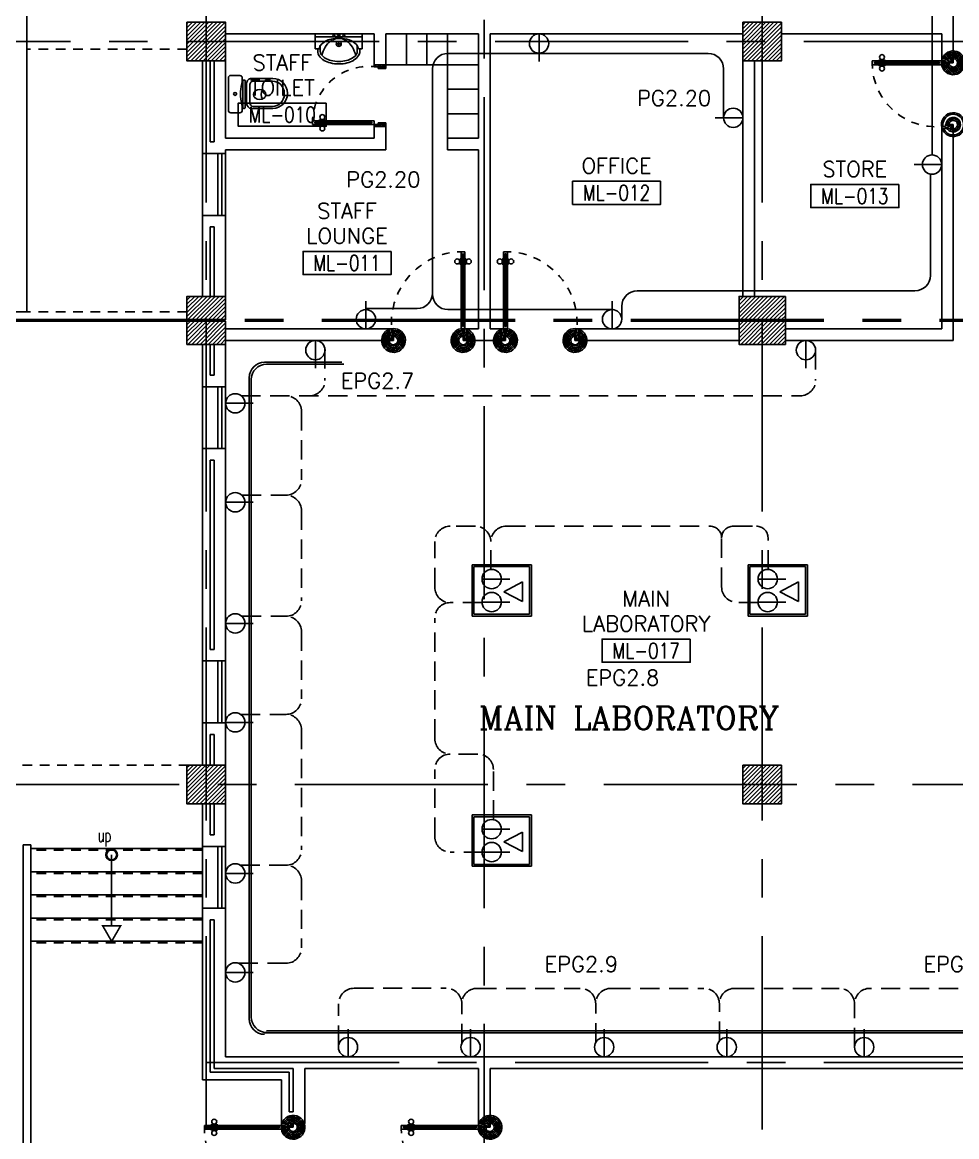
# Model space of a CAD drawing. Extents: x -0.4 to 91.7, y -13.2 to 78.1.
# Drawn here: x 8.82 to 20.92, y 22.79 to 37.22 of the extents above; entities that cross this region are included whole.
import ezdxf
from ezdxf.enums import TextEntityAlignment as Align

# ---------------------------------------------------------------- set-up
doc = ezdxf.new("R2010")
doc.units = 0
doc.header["$MEASUREMENT"] = 0
doc.header["$PDMODE"] = 3
doc.header["$PDSIZE"] = 0.1
for name, pattern in [('CENTERX2', [4, 2.5, -0.5, 0.5, -0.5]), ('HIDDEN', [0.375, 0.25, -0.125]), ('HIDDEN2', [0.1875, 0.125, -0.0625])]:
    doc.linetypes.add(name, pattern=pattern)
doc.layers.get('0').update_dxf_attribs({"color": 11, "linetype": 'CONTINUOUS'})
doc.layers.get('DEFPOINTS').update_dxf_attribs({"color": 11, "linetype": 'CONTINUOUS'})
for name, color, linetype in [('AX-DIM', 11, 'CONTINUOUS'), ('AXES', 11, 'CENTERX2'), ('CANOPY-LN', 11, 'CONTINUOUS'), ('COL', 11, 'CONTINUOUS'), ('DOOR', 11, 'CONTINUOUS'), ('E-CLINE', 4, 'CONTINUOUS'), ('E-HLINE', 4, 'HIDDEN'), ('E-SOCKETS', 4, 'CONTINUOUS'), ('Handrail', 11, 'CONTINUOUS'), ('HAT', 11, 'CONTINUOUS'), ('HIDDEN', 11, 'HIDDEN2'), ('INSUL', 11, 'CONTINUOUS'), ('Locker', 11, 'CONTINUOUS'), ('RM-BOX', 11, 'CONTINUOUS'), ('RM-NAME', 11, 'CONTINUOUS'), ('RM-NO', 11, 'CONTINUOUS'), ('STR', 11, 'CONTINUOUS'), ('SUNI-FUR', 11, 'CONTINUOUS'), ('WALL', 11, 'CONTINUOUS'), ('WIN', 11, 'CONTINUOUS')]:
    doc.layers.add(name, color=color, linetype=linetype)
doc.styles.add('ROMANC', font='romanc', dxfattribs={"height": 0.1})
doc.styles.add('ROMANS', font='ROMANS.shx', dxfattribs={"width": 0.6})
doc.dimstyles.new('STANDARD in', dxfattribs={"dimtxt": 0.2, "dimasz": 0.1, "dimexe": 0.07, "dimexo": 0.05, "dimgap": 0.1, "dimtad": 1, "dimdec": 0, "dimlfac": 1000, "dimzin": 0, "dimdsep": 46, "dimtxsty": 'ROMANS', "dimblk": 'ARCHTICK', "dimcen": 0.05, "dimdle": 0.05, "dimclrd": 7, "dimclre": 7, "dimclrt": 2, "dimadec": 0, "dimazin": 0, "dimtfac": 1, "dimtdec": 0, "dimtmove": 2, "dimatfit": 3, "dimldrblk": 'ARCHTICK', "dimfxl": 0, "dimtolj": 1, "dimtzin": 0, "dimarcsym": 0})
pattern_1 = [(45, (-340.143787, -5.161), (-0.0265165043, 0.0265165043), [])]

# ---------------------------------------------------------------- blocks, each defined once
blk = doc.blocks.new('RM1')
at = {"layer": 'RM-BOX'}
blk.add_lwpolyline([(570, -200), (-570, -200), (-570, -500), (570, -500)], close=True, dxfattribs=at)
at = {"layer": 'RM-NAME', "style": 'ROMANS'}
for tag, p in [('ROOMNAME1', (0, 324)), ('ROOMNAME2', (0, 0))]:
    blk.add_attdef(tag, text='', height=200, dxfattribs=at).set_placement(p, align=Align.MIDDLE)
at = {"layer": 'RM-NO', "style": 'ROMANS', "width": 0.8}
blk.add_attdef('ROOMNO', text='', height=200, dxfattribs=at).set_placement((0, -350), align=Align.MIDDLE)
blk = doc.blocks.new('_ARCHTICK')
at = {"color": 0, "linetype": 'ByBlock', "const_width": 0.15}
blk.add_lwpolyline([(-0.5, -0.5), (0.5, 0.5)], dxfattribs=at)
blk = doc.blocks.new('*D167')
at = {"layer": 'AX-DIM', "color": 7, "lineweight": -2}
for p, q in [((10.901, 64.82), (0.98, 64.82)), ((1.05, 5.45), (1.05, 64.87)), ((10.901, 5.5), (0.98, 5.5))]:
    blk.add_line(p, q, dxfattribs=at)
at = {"layer": 'DEFPOINTS', "color": 0}
for p in [(1.05, 64.82), (10.951, 64.82), (10.951, 5.5)]:
    blk.add_point(p, dxfattribs=at)
at = {"layer": 'AX-DIM', "color": 7, "lineweight": -2, "xscale": 0.1, "yscale": 0.1, "zscale": 0.1}
for p, rotation in [((1.05, 64.82), 90), ((1.05, 5.5), 270)]:
    blk.add_blockref('_ARCHTICK', p, dxfattribs=dict(at, rotation=rotation))
at = {"layer": 'AX-DIM', "color": 2, "insert": (0.85, 35.16), "char_height": 0.2, "attachment_point": 5, "rotation": 90, "style": 'ROMANS'}
blk.add_mtext('\\A1;59320', dxfattribs=at)
blk = doc.blocks.new('A$C010A25D0')
at = {"layer": 'DOOR', "color": 0, "linetype": 'ByBlock'}
for p, q in [((0, 2031), (0, 1981)), ((0, 1981), (0, 2031)), ((50, 2031), (0, 2031)), ((50, 2031), (50, 2014)), ((83, 2031), (83, 2038)), ((173, 2038), (83, 2038)), ((95, 2038), (95, 2047)), ((95, 2047), (160, 2047)), ((95, 2038), (160, 2038)), ((160, 2038), (160, 2047)), ((173, 2031), (173, 2038)), ((950, 2014), (950, 2031)), ((950, 2031), (1000, 2031)), ((1000, 2056), (1000, 2031)), ((1000, 2056), (1150, 2056)), ((1000, 1981), (1000, 2031)), ((1000, 2031), (1050, 2031)), ((1050, 2031), (1050, 2006)), ((1150, 2006), (1150, 2056)), ((50, 1981), (0, 1981)), ((30, 2014), (30, 1998)), ((50, 2014), (30, 2014)), ((50, 1998), (30, 1998)), ((50, 1998), (50, 1981)), ((83, 1981), (83, 1974)), ((173, 1974), (83, 1974)), ((95, 1974), (95, 1965)), ((95, 1974), (160, 1974)), ((95, 1965), (160, 1965)), ((160, 1974), (160, 1965)), ((173, 1981), (173, 1974)), ((970, 2014), (950, 2014)), ((950, 1981), (950, 1998)), ((950, 1998), (970, 1998)), ((1000, 1981), (950, 1981)), ((970, 1998), (970, 2014)), ((1050, 2006), (1150, 2006)), ((95, 147), (160, 147)), ((95, 138), (95, 147)), ((160, 138), (160, 147)), ((50, 131), (0, 131)), ((0, 131), (0, 81)), ((0, 81), (0, 131)), ((50, 81), (0, 81)), ((50, 114), (30, 114)), ((30, 98), (30, 114)), ((50, 98), (30, 98)), ((50, 114), (50, 131)), ((50, 81), (50, 98)), ((173, 138), (83, 138)), ((83, 131), (83, 138)), ((83, 81), (83, 74)), ((173, 74), (83, 74)), ((95, 138), (160, 138)), ((95, 74), (160, 74)), ((95, 74), (95, 65)), ((95, 65), (160, 65)), ((160, 74), (160, 65)), ((173, 131), (173, 138)), ((173, 81), (173, 74)), ((1000, 131), (950, 131)), ((950, 131), (950, 114)), ((950, 114), (970, 114)), ((970, 98), (950, 98)), ((950, 98), (950, 81)), ((950, 81), (1000, 81)), ((970, 114), (970, 98)), ((1000, 131), (1000, 81)), ((1000, 56), (1000, 81)), ((1000, 81), (1050, 81)), ((1000, 56), (1150, 56)), ((1050, 81), (1050, 106)), ((1050, 106), (1150, 106)), ((1150, 106), (1150, 56))]:
    blk.add_line(p, q, dxfattribs=at)
at = {"layer": 'DOOR', "linetype": 'ByBlock'}
for p, q in [((950, 2031), (50, 2031)), ((950, 2014), (50, 2014)), ((950, 1998), (50, 1998)), ((50, 1981), (950, 1981)), ((50, 131), (950, 131)), ((950, 114), (50, 114)), ((950, 98), (50, 98)), ((950, 81), (50, 81)), ((1150, 56), (1000, 56))]:
    blk.add_line(p, q, dxfattribs=at)
at = {"layer": 'DOOR', "color": 9, "linetype": 'ByBlock'}
for p, q in [((1150, 2006), (1037, 2056)), ((1150, 2006), (1110, 2056)), ((1150, 2006), (1050, 2019)), ((1150, 106), (1037, 56)), ((1150, 106), (1050, 93)), ((1150, 106), (1110, 56))]:
    blk.add_line(p, q, dxfattribs=at)
at = {"layer": 'DOOR', "color": 0, "linetype": 'ByBlock'}
for centre in [(128, 2079), (128, 1932), (128, 179), (128, 32)]:
    blk.add_circle(centre, 32.4, dxfattribs=at)
at = {"layer": 'DOOR', "linetype": 'HIDDEN', "ltscale": 0.5}
for centre, start, end in [((951, 2006), 178.494, 272.9568), ((951, 106), 87.0432, 181.506)]:
    blk.add_arc(centre, 951, start, end, dxfattribs=at)
at = {"layer": 'DOOR', "color": 9, "linetype": 'ByBlock'}
for centre, radius, start, end in [((1150, 2006), 154, 161.1053, 166.2858), ((1150, 2006), 134, 158.1598, 169.28), ((1150, 2006), 114, 154.0838, 167.3774), ((1150, 2006), 94.4, 148.0182, 180), ((1150, 2006), 74.4, 137.7764, 180), ((1150, 2006), 54.4, 113.2074, 180), ((1150, 2006), 34.4, 90, 180), ((1150, 2006), 14.4, 90, 180), ((1150, 106), 154, 193.7142, 198.8947), ((1150, 106), 134, 190.72, 201.8402), ((1150, 106), 114, 192.6226, 205.9162), ((1150, 106), 94.4, 180, 211.9818), ((1150, 106), 74.4, 180, 222.2236), ((1150, 106), 54.4, 180, 246.7926), ((1150, 106), 34.4, 180, 270), ((1150, 106), 14.4, 180, 270)]:
    blk.add_arc(centre, radius, start, end, dxfattribs=at)
at = {"layer": 'WALL'}
blk.add_line((1000, 56), (1150, 56), dxfattribs=at)
blk = doc.blocks.new('A$C24ED45A6')
at = {"layer": 'DOOR', "color": 0, "linetype": 'ByBlock'}
for p, q in [((909, 1055), (909, 990)), ((918, 1055), (909, 1055)), ((918, 978), (918, 1068)), ((925, 1068), (918, 1068)), ((918, 1055), (918, 990)), ((925, 1100), (925, 1150)), ((925, 1150), (975, 1150)), ((975, 1150), (925, 1150)), ((942, 1100), (925, 1100)), ((942, 1100), (942, 1120)), ((958, 1120), (942, 1120)), ((958, 1100), (958, 1120)), ((975, 1100), (958, 1100)), ((975, 1100), (975, 1150)), ((975, 1068), (982, 1068)), ((982, 978), (982, 1068)), ((982, 1055), (982, 990)), ((982, 1055), (991, 1055)), ((991, 1055), (991, 990)), ((918, 990), (909, 990)), ((925, 978), (918, 978)), ((975, 978), (982, 978)), ((982, 990), (991, 990)), ((0, 0), (0, 150)), ((0, 150), (25, 150)), ((25, 150), (25, 100)), ((925, 150), (925, 200)), ((925, 200), (942, 200)), ((925, 150), (975, 150)), ((942, 200), (942, 180)), ((942, 180), (958, 180)), ((958, 180), (958, 200)), ((958, 200), (975, 200)), ((975, 200), (975, 150)), ((1000, 150), (975, 150)), ((975, 150), (975, 100)), ((1000, 150), (1000, 0)), ((50, 0), (0, 0)), ((25, 100), (50, 100)), ((50, 100), (50, 0)), ((975, 100), (950, 100)), ((950, 100), (950, 0)), ((950, 0), (1000, 0))]:
    blk.add_line(p, q, dxfattribs=at)
at = {"layer": 'DOOR', "linetype": 'ByBlock'}
for p, q in [((925, 1100), (925, 200)), ((942, 200), (942, 1100)), ((958, 200), (958, 1100)), ((975, 200), (975, 1100))]:
    blk.add_line(p, q, dxfattribs=at)
at = {"layer": 'DOOR', "color": 9, "linetype": 'ByBlock'}
for p, q in [((50, 0), (0, 114)), ((50, 0), (0, 40)), ((50, 0), (37, 100)), ((950, 0), (1000, 114)), ((950, 0), (963, 100)), ((950, 0), (1000, 40))]:
    blk.add_line(p, q, dxfattribs=at)
at = {"layer": 'DOOR', "color": 0, "linetype": 'ByBlock'}
for centre in [(876, 1023), (1024, 1023)]:
    blk.add_circle(centre, 32.4, dxfattribs=at)
at = {"layer": 'DOOR', "linetype": 'HIDDEN', "ltscale": 0.5}
blk.add_arc((950, 222), 928, 88.456, 184.4816, dxfattribs=at)
at = {"layer": 'DOOR', "color": 9, "linetype": 'ByBlock'}
for centre, radius, start, end in [((50, 0), 154, 103.7142, 108.8947), ((950, 0), 154, 71.1053, 76.2858), ((50, 0), 134, 100.72, 111.8402), ((50, 0), 114, 102.6226, 115.9162), ((50, 0), 94.4, 90, 121.9818), ((50, 0), 74.4, 90, 132.2236), ((50, 0), 54.4, 90, 156.7926), ((50, 0), 34.4, 90, 180), ((50, 0), 14.4, 90, 180), ((950, 0), 94.4, 58.0182, 90), ((950, 0), 74.4, 47.7764, 90), ((950, 0), 54.4, 23.2074, 90), ((950, 0), 34.4, 0, 90), ((950, 0), 14.4, 0, 90), ((950, 0), 134, 68.1598, 79.28), ((950, 0), 114, 64.0838, 77.3774)]:
    blk.add_arc(centre, radius, start, end, dxfattribs=at)
at = {"layer": 'WALL'}
blk.add_line((1000, 0), (1000, 150), dxfattribs=at)
blk = doc.blocks.new('*X97')
at = {"color": 0}
for p, q in [((24139, 32306), (24594, 32761)), ((24139, 32359), (24541, 32761)), ((24139, 32412), (24488, 32761)), ((24139, 32465), (24435, 32761)), ((24139, 32518), (24382, 32761)), ((24139, 32571), (24329, 32761)), ((24139, 32625), (24276, 32761)), ((24139, 32678), (24223, 32761)), ((24139, 32731), (24170, 32761)), ((24147, 32261), (24639, 32753)), ((24200, 32261), (24639, 32700)), ((24253, 32261), (24639, 32647)), ((24306, 32261), (24639, 32594)), ((24359, 32261), (24639, 32541)), ((24412, 32261), (24639, 32488)), ((24465, 32261), (24639, 32435)), ((24518, 32261), (24639, 32382)), ((24571, 32261), (24639, 32329)), ((24624, 32261), (24639, 32276))]:
    blk.add_line(p, q, dxfattribs=at)
blk = doc.blocks.new('COL50')
at = {"layer": 'COL'}
blk.add_lwpolyline([(-250, 250), (-250, -250), (250, -250), (250, 250)], close=True, dxfattribs=at)
blk = doc.blocks.new('*X93')
at = {"color": 0}
for p, q in [((31339, 32294), (31806, 32761)), ((31339, 32347), (31753, 32761)), ((31339, 32400), (31700, 32761)), ((31339, 32453), (31647, 32761)), ((31339, 32506), (31594, 32761)), ((31339, 32559), (31541, 32761)), ((31339, 32612), (31488, 32761)), ((31339, 32665), (31435, 32761)), ((31339, 32718), (31382, 32761)), ((31359, 32261), (31839, 32741)), ((31412, 32261), (31839, 32688)), ((31466, 32261), (31839, 32635)), ((31519, 32261), (31839, 32582)), ((31572, 32261), (31839, 32529)), ((31625, 32261), (31839, 32476)), ((31678, 32261), (31839, 32423)), ((31731, 32261), (31839, 32370)), ((31784, 32261), (31839, 32317)), ((31837, 32261), (31839, 32263))]:
    blk.add_line(p, q, dxfattribs=at)
blk = doc.blocks.new('*X99')
at = {"color": 0}
for p, q in [((24139, 41905), (24635, 42401)), ((24139, 41958), (24582, 42401)), ((24139, 42011), (24529, 42401)), ((24139, 42064), (24476, 42401)), ((24139, 42117), (24423, 42401)), ((24139, 42170), (24370, 42401)), ((24139, 42223), (24317, 42401)), ((24139, 42277), (24264, 42401)), ((24139, 42330), (24211, 42401)), ((24139, 42383), (24158, 42401)), ((24188, 41901), (24639, 42352)), ((24241, 41901), (24639, 42299)), ((24294, 41901), (24639, 42246)), ((24347, 41901), (24639, 42193)), ((24400, 41901), (24639, 42140)), ((24453, 41901), (24639, 42087)), ((24506, 41901), (24639, 42034)), ((24559, 41901), (24639, 41981)), ((24612, 41901), (24639, 41928))]:
    blk.add_line(p, q, dxfattribs=at)
blk = doc.blocks.new('*X98')
at = {"color": 0}
for p, q in [((31339, 41946), (31794, 42401)), ((31339, 41999), (31741, 42401)), ((31339, 42052), (31688, 42401)), ((31339, 42105), (31635, 42401)), ((31339, 42158), (31582, 42401)), ((31339, 42211), (31529, 42401)), ((31339, 42264), (31476, 42401)), ((31339, 42317), (31423, 42401)), ((31339, 42370), (31370, 42401)), ((31347, 41901), (31839, 42393)), ((31400, 41901), (31839, 42340)), ((31453, 41901), (31839, 42287)), ((31507, 41901), (31839, 42234)), ((31560, 41901), (31839, 42181)), ((31613, 41901), (31839, 42128)), ((31666, 41901), (31839, 42075)), ((31719, 41901), (31839, 42022)), ((31772, 41901), (31839, 41969)), ((31825, 41901), (31839, 41915))]:
    blk.add_line(p, q, dxfattribs=at)
blk = doc.blocks.new('DOOR90')
at = {"layer": 'DOOR', "color": 7, "linetype": 'ByBlock'}
for p, q in [((-150, 0), (0, 0)), ((-150, 0), (-150, -25)), ((0, -50), (-114, 0)), ((0, -50), (-40, 0)), ((0, -50), (0, 0)), ((-1000, -25), (-1050, -25)), ((-1050, -75), (-1050, -25)), ((-1050, -25), (-1050, -75)), ((-1000, -75), (-1050, -75)), ((-1000, -42), (-1020, -42)), ((-1020, -42), (-1020, -58)), ((-1000, -58), (-1020, -58)), ((-1000, -25), (-1000, -42)), ((-1000, -58), (-1000, -75)), ((-878, -18), (-968, -18)), ((-968, -25), (-968, -18)), ((-968, -75), (-968, -82)), ((-878, -82), (-968, -82)), ((-955, -9), (-890, -9)), ((-955, -18), (-955, -9)), ((-955, -18), (-890, -18)), ((-955, -82), (-890, -82)), ((-955, -82), (-955, -91)), ((-955, -91), (-890, -91)), ((-890, -18), (-890, -9)), ((-890, -82), (-890, -91)), ((-878, -25), (-878, -18)), ((-878, -75), (-878, -82)), ((-200, -25), (-150, -25)), ((-200, -42), (-200, -25)), ((-180, -42), (-200, -42)), ((-200, -58), (-180, -58)), ((-200, -75), (-200, -58)), ((-150, -75), (-200, -75)), ((-180, -58), (-180, -42)), ((-150, -25), (-100, -25)), ((-150, -75), (-150, -25)), ((-100, -25), (-100, -50)), ((0, -50), (-100, -37)), ((-100, -50), (0, -50)), ((0, -850), (-114, -900)), ((-100, -875), (-100, -850)), ((0, -850), (-100, -863)), ((-100, -850), (0, -850)), ((0, -850), (-40, -900)), ((0, -850), (0, -900)), ((-150, -875), (-100, -875)), ((-150, -900), (-150, -875)), ((-150, -900), (0, -900)), ((0, -900), (-150, -900))]:
    blk.add_line(p, q, dxfattribs=at)
at = {"layer": 'DOOR', "linetype": 'ByBlock'}
for p, q in [((-200, -25), (-1000, -25)), ((-200, -42), (-1000, -42)), ((-200, -58), (-1000, -58)), ((-1000, -75), (-200, -75))]:
    blk.add_line(p, q, dxfattribs=at)
at = {"layer": 'DOOR', "color": 7, "linetype": 'ByBlock'}
for centre in [(-923, 24), (-923, -124)]:
    blk.add_circle(centre, 32.4, dxfattribs=at)
for centre, radius, start, end in [((0, -50), 154, 161.1053, 166.2858), ((0, -50), 94.4, 148.0182, 180), ((0, -50), 134, 158.1598, 169.28), ((0, -50), 114, 154.0838, 167.3774), ((0, -50), 74.4, 137.7764, 180), ((0, -50), 54.4, 113.2074, 180), ((0, -50), 34.4, 90, 180), ((0, -50), 14.4, 90, 180), ((0, -850), 94.4, 180, 211.9818), ((0, -850), 74.4, 180, 222.2236), ((0, -850), 54.4, 180, 246.7926), ((0, -850), 34.4, 180, 270), ((0, -850), 14.4, 180, 270), ((0, -850), 154, 193.7142, 198.8947), ((0, -850), 134, 190.72, 201.8402)]:
    blk.add_arc(centre, radius, start, end, dxfattribs=at)
at = {"layer": 'DOOR', "linetype": 'HIDDEN', "ltscale": 0.5}
blk.add_arc((-222, -50), 828, 178.2701, 275.003, dxfattribs=at)
blk = doc.blocks.new('A$C3CD36B94')
at = {"layer": 'DOOR', "color": 0, "linetype": 'ByBlock'}
for p, q in [((106, 950), (56, 950)), ((56, 800), (56, 950)), ((106, 850), (106, 950)), ((806, 950), (856, 950)), ((806, 850), (806, 950)), ((856, 800), (856, 950)), ((856, 950), (856, 800)), ((56, 800), (81, 800)), ((81, 850), (106, 850)), ((81, 800), (81, 850)), ((131, 800), (81, 800)), ((81, 750), (81, 800)), ((98, 750), (81, 750)), ((114, 770), (98, 770)), ((98, 770), (98, 750)), ((114, 750), (114, 770)), ((131, 750), (114, 750)), ((131, 800), (131, 750)), ((831, 850), (806, 850)), ((831, 800), (831, 850)), ((856, 800), (831, 800)), ((65, 95), (65, 160)), ((74, 160), (65, 160)), ((74, 173), (74, 83)), ((81, 173), (74, 173)), ((74, 95), (74, 160)), ((131, 173), (138, 173)), ((138, 173), (138, 83)), ((138, 95), (138, 160)), ((138, 160), (147, 160)), ((147, 95), (147, 160)), ((74, 95), (65, 95)), ((81, 83), (74, 83)), ((81, 50), (81, 0)), ((81, 50), (98, 50)), ((131, 0), (81, 0)), ((81, 0), (131, 0)), ((98, 50), (98, 30)), ((98, 30), (114, 30)), ((114, 50), (114, 30)), ((114, 50), (131, 50)), ((131, 83), (138, 83)), ((131, 50), (131, 0)), ((138, 95), (147, 95))]:
    blk.add_line(p, q, dxfattribs=at)
at = {"layer": 'DOOR', "color": 9, "linetype": 'ByBlock'}
for p, q in [((106, 950), (56, 910)), ((106, 950), (56, 837)), ((106, 950), (93, 850)), ((806, 950), (819, 850)), ((806, 950), (856, 837)), ((806, 950), (856, 910))]:
    blk.add_line(p, q, dxfattribs=at)
at = {"layer": 'DOOR', "linetype": 'ByBlock'}
for p, q in [((81, 750), (81, 50)), ((98, 750), (98, 50)), ((114, 750), (114, 50)), ((131, 50), (131, 750))]:
    blk.add_line(p, q, dxfattribs=at)
at = {"layer": 'DOOR', "color": 0, "linetype": 'ByBlock'}
for centre in [(32, 128), (179, 128)]:
    blk.add_circle(centre, 32.4, dxfattribs=at)
at = {"layer": 'DOOR', "color": 9, "linetype": 'ByBlock'}
for centre, radius, start, end in [((106, 950), 54.4, 203.2074, 270), ((106, 950), 74.4, 227.7764, 270), ((106, 950), 94.4, 238.0182, 270), ((106, 950), 34.4, 180, 270), ((106, 950), 14.4, 180, 270), ((806, 950), 34.4, 270, 0), ((806, 950), 14.4, 270, 0), ((806, 950), 54.4, 270, 336.7926), ((806, 950), 74.4, 270, 312.2236), ((806, 950), 94.4, 270, 301.9818), ((106, 950), 114, 244.0838, 257.3774), ((106, 950), 134, 248.1598, 259.28), ((106, 950), 154, 251.1053, 256.2858), ((806, 950), 134, 280.72, 291.8402), ((806, 950), 154, 283.7142, 288.8947)]:
    blk.add_arc(centre, radius, start, end, dxfattribs=at)
at = {"layer": 'DOOR', "linetype": 'HIDDEN', "ltscale": 0.5}
blk.add_arc((106, 729), 729, 268.0335, 5.6617, dxfattribs=at)
blk = doc.blocks.new('2')
at = {"layer": 'SUNI-FUR', "linetype": 'Continuous'}
for p, q in [((0.016, 0.724), (-0.003, 0.724)), ((0.014, 0.765), (0.004, 0.765)), ((-0.185, 0.576), (-0.185, 0.3)), ((-0.159, 0.57), (-0.159, 0.32)), ((-0.065, 0.438), (-0.07, 0.406)), ((-0.005, 0.487), (-0.029, 0.481)), ((0.019, 0.481), (-0.005, 0.487)), ((0.06, 0.406), (0.055, 0.438)), ((0.168, 0.32), (0.168, 0.57)), ((0.203, 0.3), (0.203, 0.576)), ((-0.07, 0.406), (-0.065, 0.375)), ((-0.029, 0.331), (-0.005, 0.326)), ((-0.005, 0.326), (0.019, 0.331)), ((0.057, 0.377), (0.06, 0.406)), ((-0.241, 0.03), (-0.241, 0.15)), ((-0.211, 0.18), (-0.17, 0.18)), ((-0.186, 0.199), (-0.186, 0.208)), ((-0.176, 0.218), (0.172, 0.218)), ((0.172, 0.189), (-0.176, 0.189)), ((-0.122, 0.237), (0.009, 0.237)), ((-0.113, 0.279), (0.008, 0.279)), ((0.001, 0.279), (0.123, 0.279)), ((0.008, 0.279), (0.001, 0.279)), ((0.009, 0.237), (0.14, 0.237)), ((0.174, 0.18), (0.211, 0.18)), ((0.174, 0.18), (0.174, 0.18)), ((0.182, 0.208), (0.182, 0.199)), ((0.241, 0.15), (0.241, 0.03)), ((0.211, 0), (-0.211, 0))]:
    blk.add_line(p, q, dxfattribs=at)
blk.add_circle((0.002, 0.087), 0.0184, dxfattribs=at)
for centre, radius, start, end in [((0.004, 0.576), 0.189, 90, 180), ((-0.005, 0.57), 0.154, 90, 180), ((0.014, 0.576), 0.189, 0, 90), ((0.014, 0.57), 0.154, 0, 90), ((0.013, 0.412), 0.082, 141.0758, 161.504), ((-0.007, 0.537), 0.112, 239.4234, 302.9162), ((0.002, 0.421), 0.0682, 117.1532, 141.0758), ((-0.012, 0.421), 0.0682, 38.9242, 62.8468), ((-0.023, 0.412), 0.082, 18.496, 38.9242), ((-0.122, 0.3), 0.063, 180, 270), ((-0.116, 0.322), 0.0432, 183.5129, 273.5129), ((0.013, 0.401), 0.082, 198.496, 218.9242), ((0.002, 0.392), 0.0682, 218.9242, 242.8468), ((-0.012, 0.392), 0.0682, 297.1532, 321.0758), ((-0.029, 0.406), 0.0901, 321.0758, 341.504), ((0.125, 0.322), 0.0432, 266.4871, 356.4871), ((0.14, 0.3), 0.063, 270, 0), ((-0.211, 0.15), 0.03, 90, 180), ((-0.176, 0.208), 0.01, 90, 180), ((-0.176, 0.199), 0.01, 180, 270), ((-0.201, -0.252), 0.433, 79.7535, 85.8109), ((0.075, 1.126), 0.973, 258.1938, 265.7347), ((-0.07, 1.126), 0.973, 274.2653, 281.8062), ((0.206, -0.252), 0.433, 94.1891, 100.2465), ((0.172, 0.208), 0.01, 0, 90), ((0.172, 0.199), 0.01, 270, 0), ((0.211, 0.15), 0.03, 0, 90), ((-0.211, 0.03), 0.03, 180, 270), ((0.211, 0.03), 0.03, 270, 0)]:
    blk.add_arc(centre, radius, start, end, dxfattribs=at)
blk = doc.blocks.new('3')
at = {"layer": 'SUNI-FUR', "linetype": 'Continuous'}
for p, q in [((-0.304, 0), (-0.304, -0.192)), ((0.304, 0), (-0.304, 0)), ((0.304, -0.192), (0.304, 0)), ((0.304, -0.039), (-0.304, -0.039)), ((0.032, -0.13), (-0.032, -0.13)), ((0.016, -0.021), (-0.015, -0.021)), ((0, -0.005), (0, -0.037)), ((0, -0.098), (0, -0.162)), ((-0.304, -0.192), (-0.254, -0.192)), ((-0.271, -0.228), (-0.271, -0.192)), ((-0.254, -0.192), (-0.239, -0.15)), ((-0.239, -0.228), (-0.239, -0.15)), ((0.239, -0.15), (0.254, -0.192)), ((0.239, -0.15), (0.239, -0.228)), ((0.254, -0.192), (0.304, -0.192)), ((0.271, -0.192), (0.271, -0.228))]:
    blk.add_line(p, q, dxfattribs=at)
for centre, radius in [((-0.065, -0.021), 0.0124), ((0, -0.13), 0.0325), ((0, -0.021), 0.0155), ((0.065, -0.021), 0.0124)]:
    blk.add_circle(centre, radius, dxfattribs=at)
for centre, radius, start, end in [((-0.085, -0.267), 0.193, 117.0377, 142.6695), ((-0.028, -0.365), 0.307, 103.0865, 118.1878), ((0.054, -0.312), 0.27, 118.7422, 143.0578), ((-0.008, -0.528), 0.47, 89.0532, 100.9895), ((-0.012, -0.189), 0.13, 84.8536, 119.4454), ((0, -0.527), 0.469, 78.0637, 90), ((0.003, -0.228), 0.168, 61.4441, 91.1678), ((-0.04, -0.297), 0.25, 35.9608, 60.2764), ((0.034, -0.367), 0.306, 62.9623, 78.0637), ((0.085, -0.267), 0.193, 37.3305, 62.9623), ((-0.191, -0.235), 0.0807, 174.5539, 214.673), ((-0.083, -0.16), 0.212, 214.673, 239.0867), ((-0.187, -0.234), 0.0525, 173.0893, 213.2084), ((-0.083, -0.16), 0.18, 214.673, 239.0867), ((0.204, -0.373), 0.433, 163.2739, 167.375), ((0.104, -0.343), 0.328, 144.0392, 163.2739), ((-0.104, -0.343), 0.328, 16.7261, 35.9608), ((0.089, -0.171), 0.167, 300.9133, 325.327), ((0.089, -0.171), 0.2, 300.9133, 325.327), ((-0.204, -0.373), 0.433, 12.7359, 16.7261), ((0.171, -0.228), 0.068, 325.327, 0), ((0.171, -0.228), 0.101, 325.327, 0), ((-0.035, -0.081), 0.305, 239.0867, 256.0699), ((-0.035, -0.081), 0.272, 239.0867, 256.0699), ((0, 0.062), 0.452, 256.0699, 270), ((0, 0.062), 0.419, 256.0699, 270), ((0, 0.062), 0.419, 270, 283.9301), ((0, 0.062), 0.452, 270, 283.9301), ((0.035, -0.081), 0.272, 283.9301, 300.9133), ((0.035, -0.081), 0.305, 283.9301, 300.9133)]:
    blk.add_arc(centre, radius, start, end, dxfattribs=at)

msp = doc.modelspace()

# ---------------------------------------------------------------- hatches: boundary and pattern name
at = {"layer": 'HAT'}
h = msp.add_hatch(dxfattribs=at)
h.set_pattern_fill('ANSI31', color=256, scale=0.3, style=0)
h.set_pattern_definition(pattern_1)
h.paths.add_polyline_path([(11.2014, 33.67), (10.9514, 33.67), (10.9514, 33.37), (11.2014, 33.37)])
h.paths.add_polyline_path([(11.4514, 33.67), (11.2014, 33.67), (11.2014, 33.37), (11.4514, 33.37)])
h.paths.add_polyline_path([(11.2014, 33.35), (10.9514, 33.35), (10.9514, 33.05), (11.2014, 33.05)])
h.paths.add_polyline_path([(11.4514, 33.35), (11.2014, 33.35), (11.2014, 33.05), (11.4514, 33.05)])
h = msp.add_hatch(dxfattribs=at)
h.set_pattern_fill('ANSI31', color=256, scale=0.3, style=0)
h.set_pattern_definition(pattern_1)
h.paths.add_polyline_path([(18.4014, 33.37), (18.4014, 33.67), (18.1014, 33.67), (18.1014, 33.37)])
h.paths.add_polyline_path([(18.7014, 33.37), (18.7014, 33.67), (18.4014, 33.67), (18.4014, 33.37)])
h = msp.add_hatch(dxfattribs=at)
h.set_pattern_fill('ANSI31', color=256, scale=0.3, style=0)
h.set_pattern_definition([(45, (-340.143787, -5.481), (-0.0265165043, 0.0265165043), [])])
h.paths.add_polyline_path([(18.4014, 33.05), (18.4014, 33.35), (18.1014, 33.35), (18.1014, 33.05)])
h.paths.add_polyline_path([(18.7014, 33.05), (18.7014, 33.35), (18.4014, 33.35), (18.4014, 33.05)])

# ---------------------------------------------------------------- linework, layer by layer
at = {"layer": 'AXES'}
for p, q in [((11.2014, -1.1143), (11.2014, 77.3632)), ((18.4014, -1.1143), (18.4014, 77.3632)), ((14.8014, 5.75), (14.8014, 64.57)), ((69.4414, 36.97), (0.35, 36.97)), ((0.7, 33.37), (69.4414, 33.37)), ((0.7, 33.35), (69.4414, 33.35)), ((0.35, 27.35), (69.4414, 27.35)), ((11.2014, 23.75), (69.4414, 23.75))]:
    msp.add_line(p, q, dxfattribs=at)
at = {"layer": 'CANOPY-LN', "linetype": 'HIDDEN2'}
msp.add_line((8.8214, 27.6), (10.9514, 27.6), dxfattribs=at)
at = {"layer": 'COL'}
for points in [[(11.4514, 33.67), (10.9514, 33.67), (10.9514, 33.37), (11.4514, 33.37)], [(18.7014, 33.67), (18.1014, 33.67), (18.1014, 33.37), (18.7014, 33.37)], [(11.4514, 33.35), (10.9514, 33.35), (10.9514, 33.05), (11.4514, 33.05)], [(18.7014, 33.35), (18.1014, 33.35), (18.1014, 33.05), (18.7014, 33.05)]]:
    msp.add_lwpolyline(points, close=True, dxfattribs=at)
at = {"layer": 'E-CLINE'}
for p, q in [((20.6014, 38.1311), (20.6014, 35.5028)), ((17.9014, 35.9832), (17.9014, 36.6175)), ((16.5822, 33.375), (16.5822, 33.5423))]:
    msp.add_line(p, q, dxfattribs=at)
at = {"layer": 'E-CLINE', "color": 4}
for p, q in [((17.7014, 36.8175), (14.3314, 36.8175)), ((14.1314, 36.6175), (14.1314, 33.6994)), ((20.5803, 35.2546), (20.5803, 33.9423)), ((16.7822, 33.7423), (20.3803, 33.7423)), ((13.2685, 33.5124), (13.9314, 33.5124)), ((16.4699, 33.4994), (14.3314, 33.4994))]:
    msp.add_line(p, q, dxfattribs=at)
for centre, start, end in [((14.3314, 36.6175), 90, 180), ((20.3803, 33.9423), 270, 0), ((13.9314, 33.7124), 270, 0), ((14.3314, 33.6994), 180, 270)]:
    msp.add_arc(centre, 0.2, start, end, dxfattribs=at)
at = {"layer": 'E-CLINE'}
for centre, start, end in [((17.7014, 36.6175), 0, 90), ((16.7822, 33.5423), 90, 180)]:
    msp.add_arc(centre, 0.2, start, end, dxfattribs=at)
at = {"layer": 'E-HLINE', "color": 4}
for p, q in [((12.7382, 32.9882), (12.7382, 32.5837)), ((19.0928, 32.975), (19.0928, 32.5837)), ((11.6548, 32.3837), (18.8928, 32.3837)), ((12.4341, 32.1837), (12.4341, 31.2974)), ((11.6605, 31.0974), (12.2341, 31.0974)), ((12.4341, 30.8974), (12.4341, 29.7297)), ((14.6865, 30.6953), (14.361, 30.6953)), ((15.0865, 30.6953), (17.7259, 30.6953)), ((18.0259, 30.6953), (18.3273, 30.6953)), ((14.161, 29.9058), (14.161, 30.4953)), ((14.8865, 30.1354), (14.8865, 30.4953)), ((17.8759, 29.9094), (17.8759, 30.5453)), ((18.4773, 30.1358), (18.4773, 30.5453)), ((14.7728, 29.7058), (14.361, 29.7058)), ((18.3477, 29.7094), (18.0759, 29.7094)), ((11.6603, 29.5297), (12.2341, 29.5297)), ((14.161, 27.9452), (14.161, 29.5058)), ((12.4341, 29.3297), (12.4341, 28.4587)), ((11.6472, 28.2587), (12.2341, 28.2587)), ((12.4341, 28.0587), (12.4341, 26.5052)), ((14.7201, 27.7452), (14.361, 27.7452)), ((14.161, 26.6757), (14.161, 27.5452)), ((14.9201, 26.896), (14.9201, 27.5452)), ((14.7869, 26.4757), (14.361, 26.4757)), ((11.6428, 26.3052), (12.2341, 26.3052)), ((12.4341, 26.1052), (12.4341, 25.2361)), ((11.6171, 25.0361), (12.2341, 25.0361)), ((13.1152, 24.7123), (14.3103, 24.7123)), ((14.7103, 24.7114), (16.0447, 24.7114)), ((16.4447, 24.7114), (17.6467, 24.7114)), ((18.0467, 24.7114), (19.3972, 24.7114)), ((21.3158, 24.7114), (19.7972, 24.7114)), ((12.9152, 23.979), (12.9152, 24.5123)), ((14.5103, 24.0008), (14.5103, 24.5114)), ((16.2447, 24.0095), (16.2447, 24.5114)), ((17.8467, 24.0306), (17.8467, 24.5114)), ((19.5972, 23.95), (19.5972, 24.5114))]:
    msp.add_line(p, q, dxfattribs=at)
at = {"layer": 'E-HLINE', "color": 8, "linetype": 'Continuous'}
for p, q in [((12.9573, 32.8184), (11.9574, 32.8184)), ((12.9823, 32.7934), (11.9824, 32.7934)), ((11.7574, 32.6184), (11.7574, 24.3161)), ((11.7824, 32.5934), (11.7824, 24.3411)), ((11.9574, 24.1361), (22.2863, 24.1361)), ((11.9824, 24.1611), (22.2863, 24.1611))]:
    msp.add_line(p, q, dxfattribs=at)
for centre, start, end in [((11.9574, 32.6184), 90, 180), ((11.9824, 32.5934), 90, 180), ((11.9574, 24.3161), 180, 270), ((11.9824, 24.3411), 180, 270)]:
    msp.add_arc(centre, 0.2, start, end, dxfattribs=at)
at = {"layer": 'E-HLINE', "color": 4}
for centre, radius, start, end in [((12.5382, 32.5837), 0.2, 270, 0), ((18.8928, 32.5837), 0.2, 270, 0), ((12.2341, 32.1837), 0.2, 0, 90), ((12.2341, 31.2974), 0.2, 270, 0), ((12.2341, 30.8974), 0.2, 0, 90), ((14.361, 30.4953), 0.2, 90, 180), ((14.6865, 30.4953), 0.2, 0, 90), ((15.0865, 30.4953), 0.2, 90, 180), ((17.7259, 30.5453), 0.15, 0, 90), ((18.0259, 30.5453), 0.15, 90, 180), ((18.3273, 30.5453), 0.15, 0, 90), ((14.361, 29.9058), 0.2, 180, 270), ((18.0759, 29.9094), 0.2, 180, 270), ((12.2341, 29.7297), 0.2, 270, 0), ((14.361, 29.5058), 0.2, 90, 180), ((12.2341, 29.3297), 0.2, 0, 90), ((12.2341, 28.4587), 0.2, 270, 0), ((12.2341, 28.0587), 0.2, 0, 90), ((14.361, 27.9452), 0.2, 180, 270), ((14.361, 27.5452), 0.2, 90, 180), ((14.7201, 27.5452), 0.2, 0, 90), ((14.361, 26.6757), 0.2, 180, 270), ((12.2341, 26.5052), 0.2, 270, 0), ((12.2341, 26.1052), 0.2, 0, 90), ((12.2341, 25.2361), 0.2, 270, 0), ((13.1152, 24.5123), 0.2, 90, 180), ((14.3103, 24.5123), 0.2, 0, 90), ((14.7103, 24.5114), 0.2, 90, 180), ((16.0447, 24.5114), 0.2, 0, 90), ((16.4447, 24.5114), 0.2, 90, 180), ((17.6467, 24.5114), 0.2, 0, 90), ((18.0467, 24.5114), 0.2, 90, 180), ((19.3972, 24.5114), 0.2, 0, 90), ((19.7972, 24.5114), 0.2, 90, 180)]:
    msp.add_arc(centre, radius, start, end, dxfattribs=at)
at = {"layer": 'E-SOCKETS'}
for p, q in [((15.5112, 37.07), (15.5112, 36.7117)), ((18.1514, 35.9832), (17.7931, 35.9832)), ((20.7264, 35.3778), (20.3681, 35.3778)), ((13.2685, 33.25), (13.2685, 33.6083)), ((16.4572, 33.25), (16.4572, 33.6083)), ((12.6139, 33.1), (12.6139, 32.7417)), ((18.9678, 33.1), (18.9678, 32.7417)), ((11.4514, 32.2863), (11.8098, 32.2863)), ((11.4514, 31.005), (11.8098, 31.005)), ((15.4127, 30.1969), (14.643, 30.1969)), ((14.643, 30.1969), (14.643, 29.5295)), ((15.4127, 29.5295), (15.4127, 30.1969)), ((18.9878, 30.1969), (18.2181, 30.1969)), ((18.2181, 30.1969), (18.2181, 29.5295)), ((18.9878, 29.5295), (18.9878, 30.1969)), ((14.7726, 30.0109), (15.1309, 30.0109)), ((15.2987, 29.9736), (15.0565, 29.8473)), ((15.2987, 29.721), (15.2987, 29.9736)), ((18.3477, 30.0109), (18.706, 30.0109)), ((18.8738, 29.9736), (18.6316, 29.8473)), ((18.8738, 29.721), (18.8738, 29.9736)), ((15.0565, 29.8473), (15.2987, 29.721)), ((15.0565, 29.8473), (15.0565, 29.8473)), ((18.6316, 29.8473), (18.8738, 29.721)), ((18.6316, 29.8473), (18.6316, 29.8473)), ((14.7726, 29.7135), (15.1309, 29.7135)), ((18.3477, 29.7135), (18.706, 29.7135)), ((11.4514, 29.437), (11.8098, 29.437)), ((14.643, 29.5295), (15.4127, 29.5295)), ((18.2181, 29.5295), (18.9878, 29.5295)), ((11.4514, 28.1557), (11.8098, 28.1557)), ((15.4127, 26.9591), (14.643, 26.9591)), ((14.643, 26.9591), (14.643, 26.2917)), ((15.4127, 26.2917), (15.4127, 26.9591)), ((14.7726, 26.773), (15.1309, 26.773)), ((15.2987, 26.7358), (15.0565, 26.6095)), ((15.2987, 26.4832), (15.2987, 26.7358)), ((15.0565, 26.6095), (15.0565, 26.6095)), ((15.0565, 26.6095), (15.2987, 26.4832)), ((14.7726, 26.4757), (15.1309, 26.4757)), ((14.643, 26.2917), (15.4127, 26.2917)), ((11.4514, 26.1992), (11.8098, 26.1992)), ((11.4514, 24.9179), (11.8098, 24.9179)), ((13.0368, 23.825), (13.0368, 24.1833)), ((14.6245, 23.825), (14.6245, 24.1833)), ((16.3546, 23.825), (16.3546, 24.1833)), ((17.9423, 23.825), (17.9423, 24.1833)), ((19.7222, 23.825), (19.7222, 24.1833))]:
    msp.add_line(p, q, dxfattribs=at)
at = {"layer": 'E-SOCKETS', "color": 8}
for p, q in [((15.3877, 30.1719), (14.668, 30.1719)), ((14.668, 30.1719), (14.668, 29.5545)), ((15.3877, 29.5545), (15.3877, 30.1719)), ((18.9628, 30.1719), (18.2431, 30.1719)), ((18.2431, 30.1719), (18.2431, 29.5545)), ((18.9628, 29.5545), (18.9628, 30.1719)), ((14.668, 29.5545), (15.3877, 29.5545)), ((18.2431, 29.5545), (18.9628, 29.5545)), ((15.3877, 26.9341), (14.668, 26.9341)), ((14.668, 26.9341), (14.668, 26.3167)), ((15.3877, 26.3167), (15.3877, 26.9341)), ((14.668, 26.3167), (15.3877, 26.3167))]:
    msp.add_line(p, q, dxfattribs=at)
at = {"layer": 'E-SOCKETS'}
for centre in [(15.5112, 36.945), (18.0264, 35.9832), (20.6014, 35.3778), (13.2685, 33.375), (16.4572, 33.375), (12.6139, 32.975), (18.9678, 32.975), (11.5764, 32.2863), (11.5764, 31.005), (14.8976, 30.0109), (18.4727, 30.0109), (14.8976, 29.7135), (18.4727, 29.7135), (11.5764, 29.437), (11.5764, 28.1557), (14.8976, 26.773), (14.8976, 26.4757), (11.5764, 26.1992), (11.5764, 24.9179), (13.0368, 23.95), (14.6245, 23.95), (16.3546, 23.95), (17.9423, 23.95), (19.7222, 23.95)]:
    msp.add_circle(centre, 0.125, dxfattribs=at)
at = {"layer": 'Handrail'}
for p, q in [((8.8305, 26.5711), (8.8305, 21.575)), ((8.9305, 26.5711), (8.8305, 26.5711)), ((8.9305, 26.5711), (8.9305, 21.575))]:
    msp.add_line(p, q, dxfattribs=at)
at = {"layer": 'HIDDEN'}
for p, q in [((10.9514, 36.87), (8.8764, 36.87)), ((10.9514, 33.47), (8.8764, 33.47))]:
    msp.add_line(p, q, dxfattribs=at)
at = {"layer": 'INSUL'}
for p, q in [((11.2514, 36.72), (11.2514, 35.67)), ((11.3014, 36.72), (11.3014, 35.67)), ((11.2514, 35.67), (11.3014, 35.67)), ((11.2514, 33.67), (11.2514, 34.57)), ((11.2514, 34.57), (11.3014, 34.57)), ((11.3014, 33.67), (11.3014, 34.57)), ((11.2514, 33.05), (11.2514, 32.65)), ((11.3014, 33.05), (11.3014, 32.65)), ((11.2514, 32.65), (11.3014, 32.65)), ((11.2514, 29.1), (11.2514, 31.55)), ((11.2514, 31.55), (11.3014, 31.55)), ((11.3014, 29.1), (11.3014, 31.55)), ((11.2514, 29.1), (11.3014, 29.1)), ((11.2514, 27.6), (11.2514, 28)), ((11.2514, 28), (11.3014, 28)), ((11.3014, 27.6), (11.3014, 28)), ((11.2514, 26.7), (11.2514, 27.1)), ((11.3014, 26.7), (11.3014, 27.1)), ((11.2514, 26.7), (11.3014, 26.7)), ((11.2514, 25.6), (11.3014, 25.6)), ((11.2514, 23.625), (11.2514, 25.6)), ((11.3014, 23.675), (11.3014, 25.6)), ((12.3264, 23.675), (11.3014, 23.675)), ((12.3264, 23.1125), (12.3264, 23.675)), ((12.2764, 23.625), (11.2514, 23.625)), ((12.2764, 23.1125), (12.2764, 23.625)), ((12.2764, 23.1125), (12.3264, 23.1125))]:
    msp.add_line(p, q, dxfattribs=at)
at = {"layer": 'Locker'}
for p, q in [((13.7931, 36.67), (13.7931, 37.07)), ((14.0598, 36.67), (14.0598, 37.07)), ((14.3264, 36.67), (14.3264, 37.07)), ((13.5264, 36.67), (14.3264, 36.67)), ((14.3264, 36.67), (14.3264, 35.72)), ((14.3264, 36.67), (14.7264, 36.67)), ((14.3264, 36.3533), (14.7264, 36.3533)), ((14.3264, 36.0367), (14.7264, 36.0367))]:
    msp.add_line(p, q, dxfattribs=at)
at = {"layer": 'STR'}
for p, q in [((11.1505, 26.5204), (8.9305, 26.5204)), ((9.9755, 26.4404), (9.9755, 25.5204)), ((11.1505, 26.2204), (8.9305, 26.2204)), ((11.1505, 25.9204), (8.9305, 25.9204)), ((11.1505, 25.6204), (8.9305, 25.6204)), ((11.1505, 25.3204), (8.9305, 25.3204))]:
    msp.add_line(p, q, dxfattribs=at)
at = {"layer": 'STR', "linetype": 'HIDDEN2'}
for p, q in [((11.1505, 26.5004), (8.9305, 26.5004)), ((11.1505, 26.2004), (8.9305, 26.2004)), ((11.1505, 25.9004), (8.9305, 25.9004)), ((11.1505, 25.6004), (8.9305, 25.6004)), ((11.1505, 25.3004), (8.9305, 25.3004))]:
    msp.add_line(p, q, dxfattribs=at)
at = {"layer": 'STR', "const_width": 0.0215}
msp.add_lwpolyline([(9.8601, 25.5204), (10.091, 25.5204), (9.9755, 25.3204)], close=True, dxfattribs=at)
at = {"layer": 'STR'}
for radius in [0.075, 0.065]:
    msp.add_circle((9.9755, 26.4404), radius, dxfattribs=at)
at = {"layer": 'WALL'}
for p, q in [((8.8764, 39.2455), (8.8764, 33.47)), ((20.8764, 38.095), (20.8764, 36.745)), ((11.4514, 37.07), (13.3764, 37.07)), ((13.3764, 36.67), (13.3764, 37.07)), ((13.5264, 37.07), (14.7264, 37.07)), ((13.5264, 36.67), (13.5264, 37.07)), ((14.7264, 37.07), (14.7264, 35.72)), ((14.8764, 37.07), (14.8764, 33.25)), ((14.8764, 37.07), (18.1514, 37.07)), ((18.6514, 37.07), (20.7264, 37.07)), ((20.7264, 37.07), (20.7264, 36.745)), ((11.1514, 36.72), (11.1514, 35.52)), ((11.4514, 36.72), (11.4514, 35.72)), ((13.3764, 36.67), (13.5264, 36.67)), ((18.1514, 36.72), (18.1514, 33.67)), ((18.3014, 36.72), (18.3014, 33.67)), ((20.7264, 36.745), (20.8764, 36.745)), ((13.3764, 35.72), (13.3764, 35.87)), ((13.3764, 35.87), (13.5264, 35.87)), ((13.5264, 35.57), (13.5264, 35.87)), ((20.7264, 35.845), (20.8764, 35.845)), ((20.7264, 35.845), (20.7264, 33.25)), ((20.8764, 35.845), (20.8764, 33.1)), ((11.4514, 35.72), (13.3764, 35.72)), ((14.3264, 35.72), (14.3264, 35.57)), ((14.3264, 35.72), (14.7264, 35.72)), ((11.1514, 35.52), (11.4514, 35.52)), ((11.4514, 35.57), (13.5264, 35.57)), ((11.4514, 35.57), (11.4514, 35.52)), ((14.3264, 35.57), (14.7264, 35.57)), ((14.7264, 35.57), (14.7264, 33.25)), ((11.1514, 33.67), (11.1514, 34.72)), ((11.1514, 34.72), (11.4514, 34.72)), ((11.4514, 33.67), (11.4514, 34.72)), ((8.3014, 33.47), (8.8764, 33.47)), ((11.4514, 33.25), (13.5764, 33.25)), ((13.5764, 33.25), (13.5764, 33.1)), ((14.5764, 33.25), (14.5764, 33.1)), ((14.5764, 33.25), (14.7264, 33.25)), ((14.8764, 33.25), (15.0264, 33.25)), ((15.0264, 33.25), (15.0264, 33.1)), ((16.0264, 33.25), (18.1014, 33.25)), ((16.0264, 33.25), (16.0264, 33.1)), ((18.7014, 33.25), (20.7264, 33.25)), ((11.1514, 33.05), (11.1514, 32.5)), ((11.4514, 33.1), (13.5764, 33.1)), ((11.4514, 33.05), (11.4514, 32.5)), ((14.5764, 33.1), (15.0264, 33.1)), ((16.0264, 33.1), (18.1014, 33.1)), ((18.7014, 33.1), (20.8764, 33.1)), ((11.1514, 32.5), (11.4514, 32.5)), ((11.1514, 28.95), (11.1514, 31.7)), ((11.1514, 31.7), (11.4514, 31.7)), ((11.4514, 28.95), (11.4514, 31.7)), ((11.1514, 28.95), (11.4514, 28.95)), ((11.1514, 27.6), (11.1514, 28.15)), ((11.1514, 28.15), (11.4514, 28.15)), ((11.4514, 27.6), (11.4514, 28.15)), ((11.1514, 26.55), (11.1514, 27.1)), ((11.4514, 26.55), (11.4514, 27.1)), ((11.1514, 26.55), (11.4514, 26.55)), ((11.1514, 25.75), (11.4514, 25.75)), ((11.1514, 23.525), (11.1514, 25.75)), ((11.4514, 23.825), (11.4514, 25.75)), ((22.5264, 23.825), (11.4514, 23.825)), ((17.1186, 23.825), (16.0764, 23.825)), ((14.7264, 23.675), (12.4764, 23.675)), ((12.4764, 22.9625), (12.4764, 23.675)), ((14.7264, 23.675), (13.0764, 23.675)), ((14.7264, 22.9625), (14.7264, 23.675)), ((26.8764, 23.675), (14.8764, 23.675)), ((14.8764, 22.9625), (14.8764, 23.675)), ((12.1764, 23.525), (11.1514, 23.525)), ((12.1764, 22.9625), (12.1764, 23.525)), ((12.1764, 22.9625), (12.4764, 22.9625)), ((14.8764, 22.9625), (14.7264, 22.9625))]:
    msp.add_line(p, q, dxfattribs=at)
at = {"layer": 'WIN'}
for p, q in [((11.1514, 34.72), (11.1514, 35.52)), ((11.3514, 34.72), (11.3514, 35.52)), ((11.4014, 34.72), (11.4014, 35.52)), ((11.4514, 34.72), (11.4514, 35.52)), ((11.1514, 31.7), (11.1514, 32.5)), ((11.3514, 31.7), (11.3514, 32.5)), ((11.4014, 31.7), (11.4014, 32.5)), ((11.4514, 31.7), (11.4514, 32.5)), ((11.1514, 28.15), (11.1514, 28.95)), ((11.3514, 28.15), (11.3514, 28.95)), ((11.4014, 28.15), (11.4014, 28.95)), ((11.4514, 28.15), (11.4514, 28.95)), ((11.1514, 25.75), (11.1514, 26.55)), ((11.3514, 25.75), (11.3514, 26.55)), ((11.4014, 25.75), (11.4014, 26.55)), ((11.4514, 25.75), (11.4514, 26.55))]:
    msp.add_line(p, q, dxfattribs=at)

# ---------------------------------------------------------------- block references
at = {"layer": 'COL', "xscale": 0.001000000047497451, "yscale": 0.0009999999892897904, "zscale": 0.001}
for p in [(11.2014, 36.97), (18.4014, 36.97), (11.2014, 27.35), (18.4014, 27.35)]:
    msp.add_blockref('COL50', p, dxfattribs=at)
at = {"layer": 'DOOR', "xscale": 0.001000000047497451, "yscale": 0.0009999999892897904, "zscale": 0.001}
msp.add_blockref('DOOR90', (20.8764, 36.745), dxfattribs=at)
at = {"layer": 'DOOR', "color": 0, "xscale": -0.0009999999892897904, "yscale": 0.0009999999892897904, "zscale": 0.001, "rotation": 270}
msp.add_blockref('A$C3CD36B94', (12.576, 35.8141), dxfattribs=at)
at = {"layer": 'DOOR', "color": 0, "yscale": 0.0009999999892897904, "zscale": 0.001}
for name, p, xscale in [('A$C24ED45A6', (13.5764, 33.1), 0.001000000047497451), ('A$C24ED45A6', (16.0264, 33.1), -0.001000000047497451), ('A$C010A25D0', (11.1761, 20.9066), 0.001000000047497451), ('A$C010A25D0', (13.7261, 20.9066), 0.001000000047497451)]:
    msp.add_blockref(name, p, dxfattribs=dict(at, xscale=xscale))
at = {"layer": 'HAT', "xscale": 0.001000000047497451, "yscale": 0.0009999999892897904, "zscale": 0.001}
for name, p in [('*X99', (-13.1878, -5.181)), ('*X98', (-13.1878, -5.181)), ('*X97', (-13.1878, -5.161)), ('*X93', (-13.1878, -5.161))]:
    msp.add_blockref(name, p, dxfattribs=at)
for p, values in [((12.1856, 36.3738), {'ROOMNO': 'ML-010', 'ROOMNAME2': 'TOILET', 'ROOMNAME1': 'STAFF'}), ((16.5149, 35.3624), {'ROOMNO': 'ML-012', 'ROOMNAME2': 'OFFICE'}), ((19.6014, 35.3198), {'ROOMNO': 'ML-013', 'ROOMNAME2': 'STORE'}), ((13.0242, 34.4537), {'ROOMNO': 'ML-011', 'ROOMNAME2': 'LOUNGE', 'ROOMNAME1': 'STAFF'}), ((16.8987, 29.433), {'ROOMNO': 'ML-017', 'ROOMNAME2': 'LABORATORY', 'ROOMNAME1': 'MAIN'})]:
    msp.add_blockref('RM1', p, dxfattribs=at).add_auto_attribs(values)
at = {"layer": 'SUNI-FUR', "xscale": -1}
msp.add_blockref('3', (12.9174, 37.07), dxfattribs=at)
at = {"layer": 'SUNI-FUR', "xscale": -1, "rotation": 270}
msp.add_blockref('2', (11.4872, 36.2902), dxfattribs=at)

# ---------------------------------------------------------------- texts
at = {"layer": 'CANOPY-LN', "color": 4, "insert": (9.7974, 26.6655), "char_height": 0.175, "attachment_point": 4, "style": 'ROMANS'}
msp.add_mtext('up ', dxfattribs=at)
at = {"layer": 'E-HLINE', "color": 4, "style": 'ROMANS'}
for p in [(15.5829, 24.9238), (20.491, 24.9238)]:
    msp.add_text('EPG2.9', height=0.2, dxfattribs=at).set_placement(p)
at = {"layer": 'E-SOCKETS', "style": 'ROMANS'}
for s, p in [('PG2.20', (16.7811, 36.1386)), ('PG2.20', (13.0147, 35.0843)), ('EPG2.7', (12.9436, 32.478)), ('EPG2.8', (16.1171, 28.6343))]:
    msp.add_text(s, height=0.2, dxfattribs=at).set_placement(p)
at = {"layer": 'RM-NAME', "style": 'ROMANC'}
msp.add_text('MAIN LABORATORY', height=0.3, dxfattribs=at).set_placement((16.678, 28.2128), align=Align.MIDDLE)

# ---------------------------------------------------------------- dimensions: what is measured, and where the dimension line sits
at = {"layer": 'AX-DIM'}
dim = msp.add_linear_dim(base=(1.05, 64.82), p1=(10.9514, 5.5), p2=(10.9514, 64.82), angle=90, dimstyle='STANDARD in', dxfattribs=at)
dim.commit()
dim.dimension.update_dxf_attribs({"geometry": '*D167', "text_midpoint": (0.85, 35.16)})

doc.saveas('drawing.dxf')
